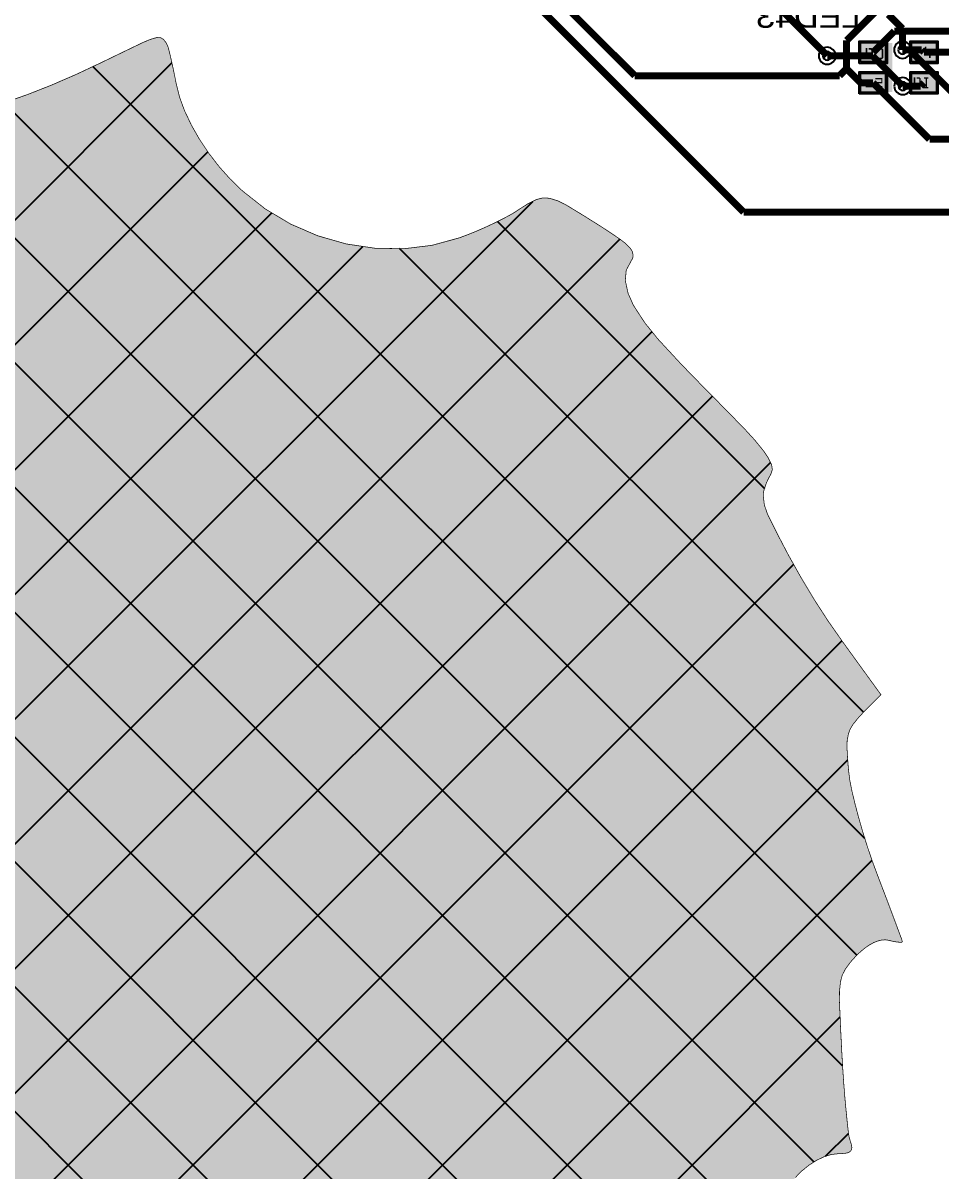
# Model space of a CAD drawing. Header units: millimetres. Extents: x -109 to -2, y -122 to 7.
# Drawn here: x -55.5 to -22.47, y -63.08 to -21.76 of the extents above; entities that cross this region are included whole.
import ezdxf
from ezdxf.enums import TextEntityAlignment as Align

# ---------------------------------------------------------------- set-up
doc = ezdxf.new("R2010")
doc.units = ezdxf.units.MM
doc.header["$MEASUREMENT"] = 0
for name, color, linetype, true_color in [('Bottom-Layer', 7, 'Continuous', 0x0000ff), ('Bottom-Silkscreen-Layer', 7, 'Continuous', 0x66cc33), ('Document-Layer', 7, 'Continuous', 0xffffff), ('Hole-Layer', 7, 'Continuous', 0x222222), ('Multi-Layer', 7, 'Continuous', 0xc0c0c0), ('Top-Layer', 7, 'Continuous', 0xff0000), ('Top-Paste-Mask-Layer', 7, 'Continuous', 0x808080), ('Top-Solder-Mask-Layer', 7, 'Continuous', 0x800080)]:
    doc.layers.add(name, color=color, linetype=linetype, true_color=true_color)
doc.styles.get("Standard").update_dxf_attribs({"font": 'arial.ttf'})

msp = doc.modelspace()

# ---------------------------------------------------------------- hatches: boundary and pattern name
at = {"layer": 'Document-Layer'}
for points in [[(-25.178, -22.668), (-25.178, -23.068), (-25.028, -23.068), (-24.978, -23.068), (-24.928, -23.018), (-24.928, -22.718), (-24.978, -22.668), (-25.078, -22.668), (-25.078, -22.718), (-24.978, -22.718), (-24.978, -23.018), (-25.128, -23.018), (-25.128, -22.668)], [(-25.178, -22.668), (-25.178, -23.068), (-25.028, -23.068), (-24.978, -23.068), (-24.928, -23.018), (-24.928, -22.718), (-24.978, -22.668), (-25.078, -22.668), (-25.078, -22.718), (-24.978, -22.718), (-24.978, -23.018), (-25.128, -23.018), (-25.128, -22.668)], [(-24.803, -22.668), (-24.853, -22.718), (-24.853, -23.018), (-24.853, -23.018), (-24.803, -23.068), (-24.603, -23.068), (-24.553, -23.018), (-24.553, -22.718), (-24.553, -22.718), (-24.603, -22.668), (-24.703, -22.668), (-24.703, -22.718), (-24.603, -22.718), (-24.603, -23.018), (-24.803, -23.018), (-24.803, -22.718), (-24.753, -22.718), (-24.753, -22.668)], [(-24.803, -22.668), (-24.853, -22.718), (-24.853, -23.018), (-24.853, -23.018), (-24.803, -23.068), (-24.603, -23.068), (-24.553, -23.018), (-24.553, -22.718), (-24.553, -22.718), (-24.603, -22.668), (-24.703, -22.668), (-24.703, -22.718), (-24.603, -22.718), (-24.603, -23.018), (-24.803, -23.018), (-24.803, -22.718), (-24.753, -22.718), (-24.753, -22.668)], [(-24.228, -22.488), (-24.228, -24.248), (-24.478, -24.248), (-24.478, -22.488)], [(-24.228, -22.488), (-24.228, -24.248), (-24.478, -24.248), (-24.478, -22.488)], [(-23.348, -22.913), (-23.348, -22.673), (-23.298, -22.673), (-23.298, -22.913)], [(-23.348, -22.913), (-23.348, -22.673), (-23.298, -22.673), (-23.298, -22.913)], [(-23.053, -22.618), (-23.053, -22.918), (-22.903, -22.918), (-22.903, -23.018), (-22.853, -23.018), (-22.853, -22.918), (-22.753, -22.918), (-22.753, -22.868), (-22.853, -22.868), (-22.853, -22.718), (-22.903, -22.718), (-22.903, -22.868), (-23.003, -22.868), (-23.003, -22.618)], [(-23.053, -22.618), (-23.053, -22.918), (-22.903, -22.918), (-22.903, -23.018), (-22.853, -23.018), (-22.853, -22.918), (-22.753, -22.918), (-22.753, -22.868), (-22.853, -22.868), (-22.853, -22.718), (-22.903, -22.718), (-22.903, -22.868), (-23.003, -22.868), (-23.003, -22.618)], [(-23.443, -22.768), (-23.203, -22.768), (-23.203, -22.818), (-23.443, -22.818)], [(-23.443, -22.768), (-23.203, -22.768), (-23.203, -22.818), (-23.443, -22.818)], [(-24.823, -23.748), (-24.583, -23.748), (-24.583, -23.928), (-24.793, -23.928), (-24.793, -24.038), (-24.583, -24.038), (-24.583, -24.088), (-24.823, -24.088), (-24.833, -24.088), (-24.833, -24.078), (-24.833, -23.888), (-24.613, -23.888), (-24.613, -23.788), (-24.833, -23.788), (-24.833, -23.748)], [(-24.823, -23.748), (-24.583, -23.748), (-24.583, -23.928), (-24.793, -23.928), (-24.793, -24.038), (-24.583, -24.038), (-24.583, -24.088), (-24.823, -24.088), (-24.833, -24.088), (-24.833, -24.078), (-24.833, -23.888), (-24.613, -23.888), (-24.613, -23.788), (-24.833, -23.788), (-24.833, -23.748)], [(-23.453, -23.718), (-23.453, -24.118), (-23.303, -24.118), (-23.253, -24.118), (-23.203, -24.068), (-23.203, -23.768), (-23.253, -23.718), (-23.353, -23.718), (-23.353, -23.768), (-23.253, -23.768), (-23.253, -24.068), (-23.403, -24.068), (-23.403, -23.718)], [(-23.453, -23.718), (-23.453, -24.118), (-23.303, -24.118), (-23.253, -24.118), (-23.203, -24.068), (-23.203, -23.768), (-23.253, -23.718), (-23.353, -23.718), (-23.353, -23.768), (-23.253, -23.768), (-23.253, -24.068), (-23.403, -24.068), (-23.403, -23.718)], [(-23.078, -24.118), (-23.078, -24.068), (-23.028, -24.068), (-23.028, -23.768), (-23.078, -23.768), (-23.078, -23.718), (-22.928, -23.718), (-22.928, -23.768), (-22.978, -23.768), (-22.978, -24.068), (-22.928, -24.068), (-22.928, -24.118)], [(-23.078, -24.118), (-23.078, -24.068), (-23.028, -24.068), (-23.028, -23.768), (-23.078, -23.768), (-23.078, -23.718), (-22.928, -23.718), (-22.928, -23.768), (-22.978, -23.768), (-22.978, -24.068), (-22.928, -24.068), (-22.928, -24.118)], [(-25.183, -24.033), (-24.943, -24.033), (-24.943, -24.083), (-25.183, -24.083)], [(-25.183, -24.033), (-24.943, -24.033), (-24.943, -24.083), (-25.183, -24.083)]]:
    msp.add_hatch(color=256, dxfattribs=at).paths.add_polyline_path(points)
at = {"layer": 'Multi-Layer'}
msp.add_hatch(color=256, dxfattribs=at).paths.add_polyline_path([(-50.281, -22.638), (-50.251, -22.751), (-50.222, -22.865), (-50.183, -23.034), (-50.145, -23.204), (-50.103, -23.394), (-50.063, -23.584), (-50.026, -23.767), (-49.99, -23.951), (-49.868, -24.441), (-49.693, -24.916), (-49.446, -25.437), (-49.161, -25.939), (-48.823, -26.447), (-48.45, -26.93), (-48.048, -27.381), (-47.614, -27.802), (-46.784, -28.458), (-45.875, -29.001), (-44.898, -29.423), (-43.875, -29.716), (-42.839, -29.871), (-41.792, -29.888), (-40.789, -29.766), (-39.813, -29.499), (-39.509, -29.386), (-39.209, -29.265), (-38.891, -29.127), (-38.577, -28.981), (-38.291, -28.84), (-38.009, -28.692), (-37.809, -28.576), (-37.617, -28.448), (-37.33, -28.266), (-37.025, -28.116), (-36.797, -28.058), (-36.563, -28.072), (-36.266, -28.163), (-35.987, -28.299), (-35.353, -28.684), (-34.724, -29.078), (-34.357, -29.319), (-33.994, -29.566), (-33.816, -29.707), (-33.655, -29.868), (-33.586, -29.977), (-33.553, -30.103), (-33.564, -30.221), (-33.621, -30.326), (-33.799, -30.658), (-33.833, -31.033), (-33.733, -31.495), (-33.54, -31.926), (-33.128, -32.559), (-32.653, -33.145), (-31.809, -34.058), (-30.942, -34.949), (-30.223, -35.676), (-29.509, -36.409), (-29.169, -36.782), (-28.851, -37.174), (-28.694, -37.409), (-28.569, -37.663), (-28.542, -37.839), (-28.598, -38.008), (-28.653, -38.101), (-28.702, -38.198), (-28.749, -38.302), (-28.79, -38.409), (-28.823, -38.508), (-28.852, -38.608), (-28.866, -38.684), (-28.87, -38.76), (-28.831, -39.111), (-28.714, -39.445), (-28.346, -40.186), (-27.962, -40.918), (-27.506, -41.731), (-27.025, -42.531), (-26.542, -43.278), (-26.032, -44.008), (-24.633, -45.941), (-25.285, -46.592), (-25.471, -46.794), (-25.642, -47.009), (-25.744, -47.179), (-25.81, -47.366), (-25.85, -47.594), (-25.858, -47.825), (-25.835, -48.243), (-25.801, -48.66), (-25.756, -49.013), (-25.689, -49.363), (-25.571, -49.856), (-25.442, -50.345), (-25.288, -50.881), (-25.122, -51.412), (-24.952, -51.913), (-24.768, -52.41), (-24.596, -52.86), (-24.424, -53.31), (-24.279, -53.696), (-24.134, -54.082), (-24.008, -54.422), (-23.881, -54.763), (-23.881, -54.763), (-23.873, -54.793), (-23.87, -54.824), (-23.895, -54.849), (-23.954, -54.847), (-24.013, -54.843), (-24.092, -54.834), (-24.17, -54.82), (-24.264, -54.8), (-24.356, -54.777), (-24.482, -54.758), (-24.608, -54.767), (-24.753, -54.803), (-24.891, -54.857), (-25.05, -54.943), (-25.198, -55.045), (-25.363, -55.18), (-25.518, -55.326), (-25.73, -55.56), (-25.917, -55.815), (-26.028, -56.032), (-26.091, -56.268), (-26.126, -56.613), (-26.129, -56.959), (-26.09, -57.88), (-26.044, -58.8), (-26.044, -58.8), (-26.012, -59.351), (-25.975, -59.903), (-25.936, -60.402), (-25.89, -60.901), (-25.848, -61.318), (-25.802, -61.734), (-25.775, -61.882), (-25.731, -62.024), (-25.699, -62.127), (-25.681, -62.232), (-25.69, -62.302), (-25.727, -62.361), (-25.793, -62.41), (-25.871, -62.434), (-26.013, -62.45), (-26.156, -62.456), (-26.42, -62.484), (-26.674, -62.562), (-26.957, -62.698), (-27.222, -62.867), (-27.481, -63.076), (-27.715, -63.313), (-27.911, -63.565), (-28.073, -63.839), (-28.147, -63.997), (-28.21, -64.16), (-28.329, -64.514), (-28.446, -64.869), (-28.581, -65.293), (-28.711, -65.718), (-28.845, -66.172), (-28.975, -66.627), (-29.106, -67.088), (-29.239, -67.548), (-29.37, -67.992), (-29.503, -68.435), (-29.503, -68.435), (-29.618, -68.812), (-29.736, -69.188), (-29.736, -69.188), (-29.802, -69.387), (-29.874, -69.585), (-29.956, -69.79), (-30.044, -69.993), (-30.092, -70.061), (-30.162, -70.105), (-30.236, -70.114), (-30.306, -70.086), (-30.448, -69.976), (-30.584, -69.859), (-30.959, -69.61), (-31.39, -69.483), (-31.816, -69.499), (-32.211, -69.66), (-32.78, -70.076), (-33.288, -70.565), (-33.288, -70.565), (-34.257, -71.657), (-35.205, -72.768), (-35.205, -72.768), (-36.058, -73.777), (-36.92, -74.777), (-36.92, -74.777), (-37.512, -75.438), (-38.125, -76.08), (-38.521, -76.467), (-38.933, -76.839), (-39.054, -76.856), (-39.121, -76.753), (-39.131, -76.681), (-39.16, -76.615), (-39.225, -76.521), (-39.296, -76.433), (-39.39, -76.334), (-39.49, -76.242), (-39.602, -76.152), (-39.719, -76.07), (-40.028, -75.914), (-40.363, -75.832), (-40.713, -75.824), (-41.056, -75.892), (-41.494, -76.064), (-41.904, -76.293), (-42.493, -76.696), (-43.065, -77.123), (-44.377, -78.047), (-45.772, -78.84), (-47.28, -79.522), (-48.842, -80.069), (-50.472, -80.484), (-52.132, -80.757), (-53.812, -80.886), (-55.496, -80.87), (-56.73, -80.774), (-57.959, -80.617), (-57.959, -80.617), (-59.089, -80.408), (-60.204, -80.13), (-61.34, -79.772), (-62.453, -79.348), (-63.705, -78.799), (-64.935, -78.201), (-65.513, -77.911), (-66.095, -77.627), (-66.619, -77.38), (-67.148, -77.142), (-67.591, -76.949), (-68.037, -76.761), (-68.185, -76.716), (-68.339, -76.701), (-68.451, -76.709), (-68.56, -76.735), (-68.706, -76.785), (-68.849, -76.844), (-69.003, -76.919), (-69.152, -77.002), (-69.291, -77.092), (-69.424, -77.189), (-70.045, -77.678), (-70.895, -76.783), (-71.598, -76.086), (-72.34, -75.432), (-72.926, -75.014), (-73.566, -74.688), (-74.068, -74.544), (-74.59, -74.521), (-75.041, -74.631), (-75.433, -74.882), (-75.58, -75.008), (-75.733, -75.125), (-75.816, -75.163), (-75.908, -75.163), (-76, -75.128), (-76.076, -75.065), (-76.229, -74.882), (-76.376, -74.694), (-76.516, -74.502), (-76.649, -74.304), (-76.936, -73.858), (-77.22, -73.412), (-77.22, -73.412), (-77.555, -72.879), (-77.888, -72.344), (-77.888, -72.344), (-78.241, -71.771), (-78.592, -71.197), (-78.592, -71.197), (-79.264, -70.109), (-79.954, -69.034), (-80.371, -68.45), (-80.834, -67.904), (-81.163, -67.602), (-81.538, -67.361), (-81.872, -67.251), (-82.223, -67.258), (-82.403, -67.28), (-82.585, -67.277), (-82.702, -67.242), (-82.794, -67.163), (-82.882, -67.022), (-82.939, -66.865), (-83.03, -66.484), (-83.113, -66.102), (-83.18, -65.747), (-83.235, -65.39), (-83.235, -65.39), (-83.318, -64.773), (-83.396, -64.155), (-83.481, -63.439), (-83.561, -62.722), (-83.637, -61.994), (-83.708, -61.265), (-83.708, -61.265), (-83.833, -60.055), (-83.982, -58.847), (-84.105, -58.207), (-84.298, -57.584), (-84.483, -57.234), (-84.751, -56.941), (-85.059, -56.763), (-85.409, -56.701), (-85.566, -56.681), (-85.712, -56.624), (-85.795, -56.542), (-85.821, -56.428), (-85.796, -56.192), (-85.749, -55.958), (-85.749, -55.958), (-85.497, -54.947), (-85.242, -53.937), (-85.242, -53.937), (-85.112, -53.407), (-84.99, -52.875), (-84.867, -52.305), (-84.751, -51.734), (-84.751, -51.734), (-84.651, -51.207), (-84.557, -50.68), (-84.499, -50.3), (-84.453, -49.918), (-84.412, -49.588), (-84.36, -49.26), (-84.302, -48.981), (-84.228, -48.707), (-84.156, -48.493), (-84.07, -48.285), (-83.995, -48.161), (-83.894, -48.057), (-83.894, -48.057), (-83.791, -47.974), (-83.689, -47.891), (-83.689, -47.891), (-83.538, -47.768), (-83.386, -47.645), (-83.386, -47.645), (-83.218, -47.508), (-83.049, -47.371), (-83.049, -47.371), (-82.887, -47.238), (-82.725, -47.106), (-82.725, -47.106), (-82.54, -46.94), (-82.372, -46.758), (-82.149, -46.484), (-81.936, -46.203), (-81.711, -45.884), (-81.497, -45.559), (-81.303, -45.24), (-81.122, -44.915), (-80.771, -44.167), (-80.497, -43.387), (-80.301, -42.574), (-80.186, -41.746), (-80.154, -40.925), (-80.203, -40.105), (-80.335, -39.33), (-80.554, -38.576), (-80.996, -37.326), (-79.317, -35.742), (-78.272, -34.692), (-77.294, -33.579), (-76.71, -32.728), (-76.284, -31.788), (-76.188, -31.355), (-76.196, -30.91), (-76.307, -30.48), (-76.512, -30.118), (-76.811, -29.827), (-77.179, -29.631), (-77.236, -29.59), (-77.263, -29.526), (-77.261, -29.436), (-77.235, -29.351), (-77.161, -29.215), (-77.072, -29.09), (-76.919, -28.908), (-76.76, -28.732), (-76.593, -28.561), (-76.418, -28.398), (-76.287, -28.293), (-76.144, -28.205), (-76.041, -28.162), (-75.93, -28.141), (-75.845, -28.153), (-75.772, -28.199), (-75.527, -28.374), (-75.238, -28.458), (-74.937, -28.443), (-74.196, -28.235), (-73.483, -27.944), (-72.53, -27.439), (-71.623, -26.855), (-70.527, -26.046), (-69.468, -25.192), (-69.468, -25.192), (-69.068, -24.857), (-68.666, -24.524), (-68.666, -24.524), (-68.32, -24.242), (-67.972, -23.962), (-67.972, -23.962), (-67.667, -23.721), (-67.362, -23.48), (-67.362, -23.48), (-67.323, -23.458), (-67.278, -23.451), (-67.247, -23.459), (-67.226, -23.483), (-67.195, -23.547), (-67.168, -23.614), (-67.139, -23.703), (-67.115, -23.794), (-67.093, -23.9), (-67.075, -24.007), (-66.915, -24.43), (-66.588, -24.744), (-66.078, -24.975), (-65.528, -25.077), (-64.746, -25.067), (-63.976, -24.939), (-63.036, -24.668), (-62.121, -24.323), (-61.709, -24.153), (-61.295, -23.989), (-61.114, -23.932), (-60.927, -23.9), (-60.81, -23.909), (-60.704, -23.958), (-60.603, -24.048), (-60.527, -24.16), (-60.382, -24.398), (-60.208, -24.615), (-60.018, -24.794), (-59.804, -24.942), (-59.563, -25.057), (-59.309, -25.135), (-59.018, -25.184), (-58.724, -25.201), (-58.206, -25.169), (-57.696, -25.075), (-56.946, -24.873), (-56.203, -24.643), (-55.344, -24.341), (-54.497, -24.008), (-54.497, -24.008), (-53.615, -23.627), (-52.746, -23.219), (-52.746, -23.219), (-51.951, -22.834), (-51.156, -22.452), (-50.926, -22.357), (-50.687, -22.287), (-50.558, -22.29), (-50.447, -22.356), (-50.346, -22.486)])
h = msp.add_hatch(dxfattribs=at)
h.set_pattern_fill('ANSI37', color=256, style=0)
h.set_pattern_definition([(45, (0, 0), (-2.24506, 2.24506), []), (135, (0, 0), (-2.24506, -2.24506), [])])
h.paths.add_polyline_path([(-50.281, -22.638), (-50.251, -22.751), (-50.222, -22.865), (-50.183, -23.034), (-50.145, -23.204), (-50.103, -23.394), (-50.063, -23.584), (-50.026, -23.767), (-49.99, -23.951), (-49.868, -24.441), (-49.693, -24.916), (-49.446, -25.437), (-49.161, -25.939), (-48.823, -26.447), (-48.45, -26.93), (-48.048, -27.381), (-47.614, -27.802), (-46.784, -28.458), (-45.875, -29.001), (-44.898, -29.423), (-43.875, -29.716), (-42.839, -29.871), (-41.792, -29.888), (-40.789, -29.766), (-39.813, -29.499), (-39.509, -29.386), (-39.209, -29.265), (-38.891, -29.127), (-38.577, -28.981), (-38.291, -28.84), (-38.009, -28.692), (-37.809, -28.576), (-37.617, -28.448), (-37.33, -28.266), (-37.025, -28.116), (-36.797, -28.058), (-36.563, -28.072), (-36.266, -28.163), (-35.987, -28.299), (-35.353, -28.684), (-34.724, -29.078), (-34.357, -29.319), (-33.994, -29.566), (-33.816, -29.707), (-33.655, -29.868), (-33.586, -29.977), (-33.553, -30.103), (-33.564, -30.221), (-33.621, -30.326), (-33.799, -30.658), (-33.833, -31.033), (-33.733, -31.495), (-33.54, -31.926), (-33.128, -32.559), (-32.653, -33.145), (-31.809, -34.058), (-30.942, -34.949), (-30.223, -35.676), (-29.509, -36.409), (-29.169, -36.782), (-28.851, -37.174), (-28.694, -37.409), (-28.569, -37.663), (-28.542, -37.839), (-28.598, -38.008), (-28.653, -38.101), (-28.702, -38.198), (-28.749, -38.302), (-28.79, -38.409), (-28.823, -38.508), (-28.852, -38.608), (-28.866, -38.684), (-28.87, -38.76), (-28.831, -39.111), (-28.714, -39.445), (-28.346, -40.186), (-27.962, -40.918), (-27.506, -41.731), (-27.025, -42.531), (-26.542, -43.278), (-26.032, -44.008), (-24.633, -45.941), (-25.285, -46.592), (-25.471, -46.794), (-25.642, -47.009), (-25.744, -47.179), (-25.81, -47.366), (-25.85, -47.594), (-25.858, -47.825), (-25.835, -48.243), (-25.801, -48.66), (-25.756, -49.013), (-25.689, -49.363), (-25.571, -49.856), (-25.442, -50.345), (-25.288, -50.881), (-25.122, -51.412), (-24.952, -51.913), (-24.768, -52.41), (-24.596, -52.86), (-24.424, -53.31), (-24.279, -53.696), (-24.134, -54.082), (-24.008, -54.422), (-23.881, -54.763), (-23.881, -54.763), (-23.873, -54.793), (-23.87, -54.824), (-23.895, -54.849), (-23.954, -54.847), (-24.013, -54.843), (-24.092, -54.834), (-24.17, -54.82), (-24.264, -54.8), (-24.356, -54.777), (-24.482, -54.758), (-24.608, -54.767), (-24.753, -54.803), (-24.891, -54.857), (-25.05, -54.943), (-25.198, -55.045), (-25.363, -55.18), (-25.518, -55.326), (-25.73, -55.56), (-25.917, -55.815), (-26.028, -56.032), (-26.091, -56.268), (-26.126, -56.613), (-26.129, -56.959), (-26.09, -57.88), (-26.044, -58.8), (-26.044, -58.8), (-26.012, -59.351), (-25.975, -59.903), (-25.936, -60.402), (-25.89, -60.901), (-25.848, -61.318), (-25.802, -61.734), (-25.775, -61.882), (-25.731, -62.024), (-25.699, -62.127), (-25.681, -62.232), (-25.69, -62.302), (-25.727, -62.361), (-25.793, -62.41), (-25.871, -62.434), (-26.013, -62.45), (-26.156, -62.456), (-26.42, -62.484), (-26.674, -62.562), (-26.957, -62.698), (-27.222, -62.867), (-27.481, -63.076), (-27.715, -63.313), (-27.911, -63.565), (-28.073, -63.839), (-28.147, -63.997), (-28.21, -64.16), (-28.329, -64.514), (-28.446, -64.869), (-28.581, -65.293), (-28.711, -65.718), (-28.845, -66.172), (-28.975, -66.627), (-29.106, -67.088), (-29.239, -67.548), (-29.37, -67.992), (-29.503, -68.435), (-29.503, -68.435), (-29.618, -68.812), (-29.736, -69.188), (-29.736, -69.188), (-29.802, -69.387), (-29.874, -69.585), (-29.956, -69.79), (-30.044, -69.993), (-30.092, -70.061), (-30.162, -70.105), (-30.236, -70.114), (-30.306, -70.086), (-30.448, -69.976), (-30.584, -69.859), (-30.959, -69.61), (-31.39, -69.483), (-31.816, -69.499), (-32.211, -69.66), (-32.78, -70.076), (-33.288, -70.565), (-33.288, -70.565), (-34.257, -71.657), (-35.205, -72.768), (-35.205, -72.768), (-36.058, -73.777), (-36.92, -74.777), (-36.92, -74.777), (-37.512, -75.438), (-38.125, -76.08), (-38.521, -76.467), (-38.933, -76.839), (-39.054, -76.856), (-39.121, -76.753), (-39.131, -76.681), (-39.16, -76.615), (-39.225, -76.521), (-39.296, -76.433), (-39.39, -76.334), (-39.49, -76.242), (-39.602, -76.152), (-39.719, -76.07), (-40.028, -75.914), (-40.363, -75.832), (-40.713, -75.824), (-41.056, -75.892), (-41.494, -76.064), (-41.904, -76.293), (-42.493, -76.696), (-43.065, -77.123), (-44.377, -78.047), (-45.772, -78.84), (-47.28, -79.522), (-48.842, -80.069), (-50.472, -80.484), (-52.132, -80.757), (-53.812, -80.886), (-55.496, -80.87), (-56.73, -80.774), (-57.959, -80.617), (-57.959, -80.617), (-59.089, -80.408), (-60.204, -80.13), (-61.34, -79.772), (-62.453, -79.348), (-63.705, -78.799), (-64.935, -78.201), (-65.513, -77.911), (-66.095, -77.627), (-66.619, -77.38), (-67.148, -77.142), (-67.591, -76.949), (-68.037, -76.761), (-68.185, -76.716), (-68.339, -76.701), (-68.451, -76.709), (-68.56, -76.735), (-68.706, -76.785), (-68.849, -76.844), (-69.003, -76.919), (-69.152, -77.002), (-69.291, -77.092), (-69.424, -77.189), (-70.045, -77.678), (-70.895, -76.783), (-71.598, -76.086), (-72.34, -75.432), (-72.926, -75.014), (-73.566, -74.688), (-74.068, -74.544), (-74.59, -74.521), (-75.041, -74.631), (-75.433, -74.882), (-75.58, -75.008), (-75.733, -75.125), (-75.816, -75.163), (-75.908, -75.163), (-76, -75.128), (-76.076, -75.065), (-76.229, -74.882), (-76.376, -74.694), (-76.516, -74.502), (-76.649, -74.304), (-76.936, -73.858), (-77.22, -73.412), (-77.22, -73.412), (-77.555, -72.879), (-77.888, -72.344), (-77.888, -72.344), (-78.241, -71.771), (-78.592, -71.197), (-78.592, -71.197), (-79.264, -70.109), (-79.954, -69.034), (-80.371, -68.45), (-80.834, -67.904), (-81.163, -67.602), (-81.538, -67.361), (-81.872, -67.251), (-82.223, -67.258), (-82.403, -67.28), (-82.585, -67.277), (-82.702, -67.242), (-82.794, -67.163), (-82.882, -67.022), (-82.939, -66.865), (-83.03, -66.484), (-83.113, -66.102), (-83.18, -65.747), (-83.235, -65.39), (-83.235, -65.39), (-83.318, -64.773), (-83.396, -64.155), (-83.481, -63.439), (-83.561, -62.722), (-83.637, -61.994), (-83.708, -61.265), (-83.708, -61.265), (-83.833, -60.055), (-83.982, -58.847), (-84.105, -58.207), (-84.298, -57.584), (-84.483, -57.234), (-84.751, -56.941), (-85.059, -56.763), (-85.409, -56.701), (-85.566, -56.681), (-85.712, -56.624), (-85.795, -56.542), (-85.821, -56.428), (-85.796, -56.192), (-85.749, -55.958), (-85.749, -55.958), (-85.497, -54.947), (-85.242, -53.937), (-85.242, -53.937), (-85.112, -53.407), (-84.99, -52.875), (-84.867, -52.305), (-84.751, -51.734), (-84.751, -51.734), (-84.651, -51.207), (-84.557, -50.68), (-84.499, -50.3), (-84.453, -49.918), (-84.412, -49.588), (-84.36, -49.26), (-84.302, -48.981), (-84.228, -48.707), (-84.156, -48.493), (-84.07, -48.285), (-83.995, -48.161), (-83.894, -48.057), (-83.894, -48.057), (-83.791, -47.974), (-83.689, -47.891), (-83.689, -47.891), (-83.538, -47.768), (-83.386, -47.645), (-83.386, -47.645), (-83.218, -47.508), (-83.049, -47.371), (-83.049, -47.371), (-82.887, -47.238), (-82.725, -47.106), (-82.725, -47.106), (-82.54, -46.94), (-82.372, -46.758), (-82.149, -46.484), (-81.936, -46.203), (-81.711, -45.884), (-81.497, -45.559), (-81.303, -45.24), (-81.122, -44.915), (-80.771, -44.167), (-80.497, -43.387), (-80.301, -42.574), (-80.186, -41.746), (-80.154, -40.925), (-80.203, -40.105), (-80.335, -39.33), (-80.554, -38.576), (-80.996, -37.326), (-79.317, -35.742), (-78.272, -34.692), (-77.294, -33.579), (-76.71, -32.728), (-76.284, -31.788), (-76.188, -31.355), (-76.196, -30.91), (-76.307, -30.48), (-76.512, -30.118), (-76.811, -29.827), (-77.179, -29.631), (-77.236, -29.59), (-77.263, -29.526), (-77.261, -29.436), (-77.235, -29.351), (-77.161, -29.215), (-77.072, -29.09), (-76.919, -28.908), (-76.76, -28.732), (-76.593, -28.561), (-76.418, -28.398), (-76.287, -28.293), (-76.144, -28.205), (-76.041, -28.162), (-75.93, -28.141), (-75.845, -28.153), (-75.772, -28.199), (-75.527, -28.374), (-75.238, -28.458), (-74.937, -28.443), (-74.196, -28.235), (-73.483, -27.944), (-72.53, -27.439), (-71.623, -26.855), (-70.527, -26.046), (-69.468, -25.192), (-69.468, -25.192), (-69.068, -24.857), (-68.666, -24.524), (-68.666, -24.524), (-68.32, -24.242), (-67.972, -23.962), (-67.972, -23.962), (-67.667, -23.721), (-67.362, -23.48), (-67.362, -23.48), (-67.323, -23.458), (-67.278, -23.451), (-67.247, -23.459), (-67.226, -23.483), (-67.195, -23.547), (-67.168, -23.614), (-67.139, -23.703), (-67.115, -23.794), (-67.093, -23.9), (-67.075, -24.007), (-66.915, -24.43), (-66.588, -24.744), (-66.078, -24.975), (-65.528, -25.077), (-64.746, -25.067), (-63.976, -24.939), (-63.036, -24.668), (-62.121, -24.323), (-61.709, -24.153), (-61.295, -23.989), (-61.114, -23.932), (-60.927, -23.9), (-60.81, -23.909), (-60.704, -23.958), (-60.603, -24.048), (-60.527, -24.16), (-60.382, -24.398), (-60.208, -24.615), (-60.018, -24.794), (-59.804, -24.942), (-59.563, -25.057), (-59.309, -25.135), (-59.018, -25.184), (-58.724, -25.201), (-58.206, -25.169), (-57.696, -25.075), (-56.946, -24.873), (-56.203, -24.643), (-55.344, -24.341), (-54.497, -24.008), (-54.497, -24.008), (-53.615, -23.627), (-52.746, -23.219), (-52.746, -23.219), (-51.951, -22.834), (-51.156, -22.452), (-50.926, -22.357), (-50.687, -22.287), (-50.558, -22.29), (-50.447, -22.356), (-50.346, -22.486)])
at = {"layer": 'Top-Layer'}
for points in [[(-25.368, -23.168), (-25.368, -22.468), (-24.468, -22.468), (-24.468, -23.168)], [(-23.538, -23.168), (-23.538, -22.468), (-22.638, -22.468), (-22.638, -23.168)], [(-25.368, -24.268), (-25.368, -23.568), (-24.468, -23.568), (-24.468, -24.268)], [(-23.538, -24.268), (-23.538, -23.568), (-22.638, -23.568), (-22.638, -24.268)]]:
    msp.add_hatch(color=256, dxfattribs=at).paths.add_polyline_path(points)
at = {"layer": 'Top-Paste-Mask-Layer'}
for points in [[(-25.368, -23.168), (-25.368, -22.468), (-24.468, -22.468), (-24.468, -23.168)], [(-23.538, -23.168), (-23.538, -22.468), (-22.638, -22.468), (-22.638, -23.168)], [(-25.368, -24.268), (-25.368, -23.568), (-24.468, -23.568), (-24.468, -24.268)], [(-23.538, -24.268), (-23.538, -23.568), (-22.638, -23.568), (-22.638, -24.268)]]:
    msp.add_hatch(color=256, dxfattribs=at).paths.add_polyline_path(points)
at = {"layer": 'Top-Solder-Mask-Layer'}
for points in [[(-25.419, -23.219), (-25.419, -22.417), (-24.417, -22.417), (-24.417, -23.219)], [(-23.589, -23.219), (-23.589, -22.417), (-22.587, -22.417), (-22.587, -23.219)], [(-25.419, -24.319), (-25.419, -23.517), (-24.417, -23.517), (-24.417, -24.319)], [(-23.589, -24.319), (-23.589, -23.517), (-22.587, -23.517), (-22.587, -24.319)]]:
    msp.add_hatch(color=256, dxfattribs=at).paths.add_polyline_path(points)

# ---------------------------------------------------------------- linework, layer by layer
at = {"layer": 'Bottom-Layer', "const_width": 0.254}
for points in [[(-24.368, -21.463), (-23.86, -21.971)], [(-23.86, -21.971), (-23.86, -22.733)], [(-23.86, -22.733), (-23.606, -22.733)], [(-23.606, -22.733), (-17.764, -28.575)], [(-26.569, -22.945), (-24.941, -22.945)], [(-24.941, -22.945), (-23.85, -24.036)]]:
    msp.add_lwpolyline(points, dxfattribs=at)
at = {"layer": 'Document-Layer', "const_width": 0.00508}
for points in [[(-25.178, -22.668), (-25.178, -23.068), (-25.028, -23.068), (-24.978, -23.068), (-24.928, -23.018), (-24.928, -22.718), (-24.978, -22.668), (-25.078, -22.668), (-25.078, -22.718), (-24.978, -22.718), (-24.978, -23.018), (-25.128, -23.018), (-25.128, -22.668)], [(-25.178, -22.668), (-25.178, -23.068), (-25.028, -23.068), (-24.978, -23.068), (-24.928, -23.018), (-24.928, -22.718), (-24.978, -22.668), (-25.078, -22.668), (-25.078, -22.718), (-24.978, -22.718), (-24.978, -23.018), (-25.128, -23.018), (-25.128, -22.668)], [(-24.803, -22.668), (-24.853, -22.718), (-24.853, -23.018), (-24.853, -23.018), (-24.803, -23.068), (-24.603, -23.068), (-24.553, -23.018), (-24.553, -22.718), (-24.553, -22.718), (-24.603, -22.668), (-24.703, -22.668), (-24.703, -22.718), (-24.603, -22.718), (-24.603, -23.018), (-24.803, -23.018), (-24.803, -22.718), (-24.753, -22.718), (-24.753, -22.668)], [(-24.803, -22.668), (-24.853, -22.718), (-24.853, -23.018), (-24.853, -23.018), (-24.803, -23.068), (-24.603, -23.068), (-24.553, -23.018), (-24.553, -22.718), (-24.553, -22.718), (-24.603, -22.668), (-24.703, -22.668), (-24.703, -22.718), (-24.603, -22.718), (-24.603, -23.018), (-24.803, -23.018), (-24.803, -22.718), (-24.753, -22.718), (-24.753, -22.668)], [(-24.228, -22.488), (-24.228, -24.248), (-24.478, -24.248), (-24.478, -22.488)], [(-24.228, -22.488), (-24.228, -24.248), (-24.478, -24.248), (-24.478, -22.488)], [(-23.348, -22.913), (-23.348, -22.673), (-23.298, -22.673), (-23.298, -22.913)], [(-23.348, -22.913), (-23.348, -22.673), (-23.298, -22.673), (-23.298, -22.913)], [(-23.053, -22.618), (-23.053, -22.918), (-22.903, -22.918), (-22.903, -23.018), (-22.853, -23.018), (-22.853, -22.918), (-22.753, -22.918), (-22.753, -22.868), (-22.853, -22.868), (-22.853, -22.718), (-22.903, -22.718), (-22.903, -22.868), (-23.003, -22.868), (-23.003, -22.618)], [(-23.053, -22.618), (-23.053, -22.918), (-22.903, -22.918), (-22.903, -23.018), (-22.853, -23.018), (-22.853, -22.918), (-22.753, -22.918), (-22.753, -22.868), (-22.853, -22.868), (-22.853, -22.718), (-22.903, -22.718), (-22.903, -22.868), (-23.003, -22.868), (-23.003, -22.618)], [(-23.443, -22.768), (-23.203, -22.768), (-23.203, -22.818), (-23.443, -22.818)], [(-23.443, -22.768), (-23.203, -22.768), (-23.203, -22.818), (-23.443, -22.818)], [(-24.823, -23.748), (-24.583, -23.748), (-24.583, -23.928), (-24.793, -23.928), (-24.793, -24.038), (-24.583, -24.038), (-24.583, -24.088), (-24.823, -24.088), (-24.833, -24.088), (-24.833, -24.078), (-24.833, -23.888), (-24.613, -23.888), (-24.613, -23.788), (-24.833, -23.788), (-24.833, -23.748)], [(-24.823, -23.748), (-24.583, -23.748), (-24.583, -23.928), (-24.793, -23.928), (-24.793, -24.038), (-24.583, -24.038), (-24.583, -24.088), (-24.823, -24.088), (-24.833, -24.088), (-24.833, -24.078), (-24.833, -23.888), (-24.613, -23.888), (-24.613, -23.788), (-24.833, -23.788), (-24.833, -23.748)], [(-23.453, -23.718), (-23.453, -24.118), (-23.303, -24.118), (-23.253, -24.118), (-23.203, -24.068), (-23.203, -23.768), (-23.253, -23.718), (-23.353, -23.718), (-23.353, -23.768), (-23.253, -23.768), (-23.253, -24.068), (-23.403, -24.068), (-23.403, -23.718)], [(-23.453, -23.718), (-23.453, -24.118), (-23.303, -24.118), (-23.253, -24.118), (-23.203, -24.068), (-23.203, -23.768), (-23.253, -23.718), (-23.353, -23.718), (-23.353, -23.768), (-23.253, -23.768), (-23.253, -24.068), (-23.403, -24.068), (-23.403, -23.718)], [(-23.078, -24.118), (-23.078, -24.068), (-23.028, -24.068), (-23.028, -23.768), (-23.078, -23.768), (-23.078, -23.718), (-22.928, -23.718), (-22.928, -23.768), (-22.978, -23.768), (-22.978, -24.068), (-22.928, -24.068), (-22.928, -24.118)], [(-23.078, -24.118), (-23.078, -24.068), (-23.028, -24.068), (-23.028, -23.768), (-23.078, -23.768), (-23.078, -23.718), (-22.928, -23.718), (-22.928, -23.768), (-22.978, -23.768), (-22.978, -24.068), (-22.928, -24.068), (-22.928, -24.118)], [(-25.183, -24.033), (-24.943, -24.033), (-24.943, -24.083), (-25.183, -24.083)], [(-25.183, -24.033), (-24.943, -24.033), (-24.943, -24.083), (-25.183, -24.083)]]:
    msp.add_lwpolyline(points, close=True, dxfattribs=at)
at = {"layer": 'Hole-Layer'}
for points in [[(-24.013, -22.733, 1), (-23.708, -22.733, 1)], [(-26.722, -22.945, 1), (-26.417, -22.945, 1)], [(-24.003, -24.036, 1), (-23.698, -24.036, 1)]]:
    msp.add_lwpolyline(points, format="xyb", close=True, dxfattribs=at)
at = {"layer": 'Multi-Layer'}
for const_width in [0.0254, 0.00508]:
    msp.add_lwpolyline([(-56.203, -24.643), (-55.344, -24.341), (-54.497, -24.008), (-54.497, -24.008), (-53.615, -23.627), (-52.746, -23.219), (-52.746, -23.219), (-51.951, -22.834), (-51.156, -22.452), (-50.926, -22.357), (-50.687, -22.287), (-50.558, -22.29), (-50.447, -22.356), (-50.346, -22.486), (-50.281, -22.638), (-50.251, -22.751), (-50.222, -22.865), (-50.183, -23.034), (-50.145, -23.204), (-50.103, -23.394), (-50.063, -23.584), (-50.026, -23.767), (-49.99, -23.951), (-49.868, -24.441), (-49.693, -24.916), (-49.446, -25.437), (-49.161, -25.939), (-48.823, -26.447), (-48.45, -26.93), (-48.048, -27.381), (-47.614, -27.802), (-46.784, -28.458), (-45.875, -29.001), (-44.898, -29.423), (-43.875, -29.716), (-42.839, -29.871), (-41.792, -29.888), (-40.789, -29.766), (-39.813, -29.499), (-39.509, -29.386), (-39.209, -29.265), (-38.891, -29.127), (-38.577, -28.981), (-38.291, -28.84), (-38.009, -28.692), (-37.809, -28.576), (-37.617, -28.448), (-37.33, -28.266), (-37.025, -28.116), (-36.797, -28.058), (-36.563, -28.072), (-36.266, -28.163), (-35.987, -28.299), (-35.353, -28.684), (-34.724, -29.078), (-34.357, -29.319), (-33.994, -29.566), (-33.816, -29.707), (-33.655, -29.868), (-33.586, -29.977), (-33.553, -30.103), (-33.564, -30.221), (-33.621, -30.326), (-33.799, -30.658), (-33.833, -31.033), (-33.733, -31.495), (-33.54, -31.926), (-33.128, -32.559), (-32.653, -33.145), (-31.809, -34.058), (-30.942, -34.949), (-30.223, -35.676), (-29.509, -36.409), (-29.169, -36.782), (-28.851, -37.174), (-28.694, -37.409), (-28.569, -37.663), (-28.542, -37.839), (-28.598, -38.008), (-28.653, -38.101), (-28.702, -38.198), (-28.749, -38.302), (-28.79, -38.409), (-28.823, -38.508), (-28.852, -38.608), (-28.866, -38.684), (-28.87, -38.76), (-28.831, -39.111), (-28.714, -39.445), (-28.346, -40.186), (-27.962, -40.918), (-27.506, -41.731), (-27.025, -42.531), (-26.542, -43.278), (-26.032, -44.008), (-24.633, -45.941), (-25.285, -46.592), (-25.471, -46.794), (-25.642, -47.009), (-25.744, -47.179), (-25.81, -47.366), (-25.85, -47.594), (-25.858, -47.825), (-25.835, -48.243), (-25.801, -48.66), (-25.756, -49.013), (-25.689, -49.363), (-25.571, -49.856), (-25.442, -50.345), (-25.288, -50.881), (-25.122, -51.412), (-24.952, -51.913), (-24.768, -52.41), (-24.596, -52.86), (-24.424, -53.31), (-24.279, -53.696), (-24.134, -54.082), (-24.008, -54.422), (-23.881, -54.763), (-23.881, -54.763), (-23.873, -54.793), (-23.87, -54.824), (-23.895, -54.849), (-23.954, -54.847), (-24.013, -54.843), (-24.092, -54.834), (-24.17, -54.82), (-24.264, -54.8), (-24.356, -54.777), (-24.482, -54.758), (-24.608, -54.767), (-24.753, -54.803), (-24.891, -54.857), (-25.05, -54.943), (-25.198, -55.045), (-25.363, -55.18), (-25.518, -55.326), (-25.73, -55.56), (-25.917, -55.815), (-26.028, -56.032), (-26.091, -56.268), (-26.126, -56.613), (-26.129, -56.959), (-26.09, -57.88), (-26.044, -58.8), (-26.044, -58.8), (-26.012, -59.351), (-25.975, -59.903), (-25.936, -60.402), (-25.89, -60.901), (-25.848, -61.318), (-25.802, -61.734), (-25.775, -61.882), (-25.731, -62.024), (-25.699, -62.127), (-25.681, -62.232), (-25.69, -62.302), (-25.727, -62.361), (-25.793, -62.41), (-25.871, -62.434), (-26.013, -62.45), (-26.156, -62.456), (-26.42, -62.484), (-26.674, -62.562), (-26.957, -62.698), (-27.222, -62.867), (-27.481, -63.076), (-27.715, -63.313)], dxfattribs=dict(at, const_width=const_width))
for points in [[(-26.874, -22.945, 1), (-26.264, -22.945), (-26.264, -22.945, 1), (-26.874, -22.945)], [(-24.165, -22.733, 1), (-23.555, -22.733), (-23.555, -22.733, 1), (-24.165, -22.733)], [(-24.155, -24.036, 1), (-23.545, -24.036), (-23.545, -24.036, 1), (-24.155, -24.036)]]:
    msp.add_lwpolyline(points, format="xyb", dxfattribs=at)
at = {"layer": 'Top-Layer', "const_width": 0.254}
for points in [[(-40.539, -8.975), (-26.569, -22.945)], [(-29.575, -28.575), (-43.749, -14.401)], [(-42.799, -14.357), (-33.492, -23.664)], [(-25.872, -22.394), (-24.856, -21.378)], [(-25.872, -23.41), (-25.872, -22.394)], [(-24.918, -22.818), (-24.156, -22.056)], [(-24.156, -22.056), (-16.536, -22.056)], [(-23.86, -22.733), (-23.173, -22.733)], [(-23.173, -22.733), (-23.088, -22.818)], [(-23.088, -22.818), (-17.754, -22.818)], [(-33.492, -23.664), (-26.126, -23.664)], [(-26.126, -23.664), (-25.872, -23.41)], [(-25.872, -23.41), (-25.364, -23.918)], [(-25.364, -23.918), (-24.918, -23.918)], [(-24.918, -23.918), (-22.886, -25.95)], [(-23.85, -24.036), (-23.206, -24.036)], [(-23.206, -24.036), (-23.088, -23.918)], [(-22.886, -25.95), (-16.79, -25.95)], [(-18.653, -28.575), (-29.575, -28.575)]]:
    msp.add_lwpolyline(points, dxfattribs=at)
at = {"layer": 'Top-Layer'}
for points in [[(-25.368, -23.168), (-25.368, -22.468), (-24.468, -22.468), (-24.468, -23.168)], [(-23.538, -23.168), (-23.538, -22.468), (-22.638, -22.468), (-22.638, -23.168)], [(-25.368, -24.268), (-25.368, -23.568), (-24.468, -23.568), (-24.468, -24.268)], [(-23.538, -24.268), (-23.538, -23.568), (-22.638, -23.568), (-22.638, -24.268)]]:
    msp.add_lwpolyline(points, close=True, dxfattribs=at)
at = {"layer": 'Top-Paste-Mask-Layer'}
for points in [[(-25.368, -23.168), (-25.368, -22.468), (-24.468, -22.468), (-24.468, -23.168)], [(-23.538, -23.168), (-23.538, -22.468), (-22.638, -22.468), (-22.638, -23.168)], [(-25.368, -24.268), (-25.368, -23.568), (-24.468, -23.568), (-24.468, -24.268)], [(-23.538, -24.268), (-23.538, -23.568), (-22.638, -23.568), (-22.638, -24.268)]]:
    msp.add_lwpolyline(points, close=True, dxfattribs=at)
at = {"layer": 'Top-Solder-Mask-Layer'}
for points in [[(-25.419, -23.219), (-25.419, -22.417), (-24.417, -22.417), (-24.417, -23.219)], [(-23.589, -23.219), (-23.589, -22.417), (-22.587, -22.417), (-22.587, -23.219)], [(-25.419, -24.319), (-25.419, -23.517), (-24.417, -23.517), (-24.417, -24.319)], [(-23.589, -24.319), (-23.589, -23.517), (-22.587, -23.517), (-22.587, -24.319)]]:
    msp.add_lwpolyline(points, close=True, dxfattribs=at)

# ---------------------------------------------------------------- texts
at = {"layer": 'Bottom-Silkscreen-Layer', "text_generation_flag": 2, "width": 1.1}
msp.add_text('LED43', height=0.8001, dxfattribs=at).set_placement((-25.368, -22.178), align=Align.BOTTOM_LEFT)

doc.saveas('drawing.dxf')
